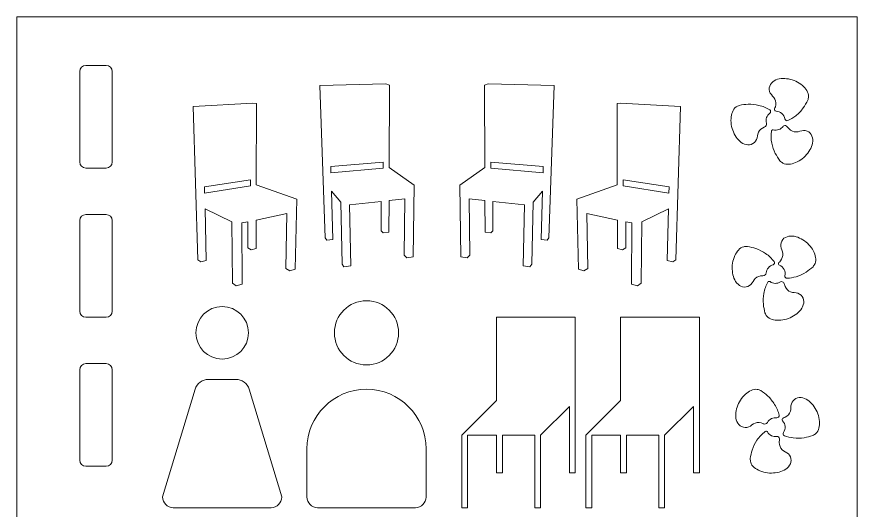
# Model space of a CAD drawing. Header units: metres. Extents: x -2538 to 7610, y -1082 to -498.
# Drawn here: x -2538 to -1976, y -850 to -520 of the extents above; entities that cross this region are included whole.
import ezdxf

# ---------------------------------------------------------------- set-up
doc = ezdxf.new("R2010")
doc.units = ezdxf.units.M
doc.linetypes.add('AUSGEZOGEN', pattern=[0])
doc.layers.add('Allgemein01', color=7, linetype='AUSGEZOGEN', lineweight=13)
doc.layers.add('Standard', color=7, linetype='AUSGEZOGEN', lineweight=25)

# ---------------------------------------------------------------- blocks, each defined once
blk = doc.blocks.new('COMPLEXOBJECT_0')
at = {"layer": 'Allgemein01', "color": 7, "linetype": 'AUSGEZOGEN', "lineweight": 13}
for points in [[(-2163.01, -641.86), (-2161.89, -688.64), (-2158.38, -689.62), (-2155.69, -688.15), (-2156.38, -651.43), (-2135.95, -655.87), (-2135.9, -674.78), (-2132.57, -675.58), (-2130.37, -674.38), (-2130.33, -656.86), (-2126.34, -657.68), (-2126.55, -698.47), (-2122.55, -699.59), (-2120.06, -697.92), (-2119.63, -656.98), (-2101.7, -648.13), (-2102.56, -682.78), (-2098.81, -683.68), (-2096.8, -682.33), (-2093.79, -579.87), (-2133.75, -577.64), (-2136.15, -577.73), (-2136.01, -632.13), (-2163.01, -641.86)], [(-2132.03, -628.73), (-2132.03, -632.78), (-2101.44, -637.73), (-2101.34, -633.47), (-2132.03, -628.73)]]:
    blk.add_lwpolyline(points, close=True, dxfattribs=at)
blk = doc.blocks.new('COMPLEXOBJECT_1')
at = {"layer": 'Allgemein01', "color": 7, "linetype": 'AUSGEZOGEN', "lineweight": 13}
for points in [[(-2350.41, -641.86), (-2351.53, -688.64), (-2355.04, -689.62), (-2357.73, -688.15), (-2357.04, -651.43), (-2377.47, -655.87), (-2377.52, -674.78), (-2380.85, -675.58), (-2383.05, -674.38), (-2383.09, -656.86), (-2387.08, -657.68), (-2386.87, -698.47), (-2390.87, -699.59), (-2393.36, -697.92), (-2393.79, -656.98), (-2411.72, -648.13), (-2410.86, -682.78), (-2414.61, -683.68), (-2416.62, -682.33), (-2419.63, -579.87), (-2379.67, -577.64), (-2377.27, -577.73), (-2377.41, -632.13), (-2350.41, -641.86)], [(-2381.39, -628.73), (-2381.39, -632.78), (-2411.98, -637.73), (-2412.08, -633.47), (-2381.39, -628.73)]]:
    blk.add_lwpolyline(points, close=True, dxfattribs=at)
blk = doc.blocks.new('COMPLEXOBJECT_46')
at = {"layer": 'Standard', "color": 7, "linetype": 'AUSGEZOGEN', "lineweight": 13}
for centre, major_axis, start_param, end_param in [((-2036.48, -797.89), (0.995, 0.25), 0.29016, 1.960733), ((-2030.12, -794.13), (6.18, 1.55), 3.431753, 4.605899), ((-2029.05, -801.82), (1.41, 0.35), 6.063983, 7.747492)]:
    blk.add_ellipse(centre, major_axis=major_axis, ratio=0.99288, start_param=start_param, end_param=end_param, dxfattribs=at)
for points, start_tangent, end_tangent in [([(-2047.09, -815.17), (-2045.77, -809.43), (-2042.58, -802.88), (-2037.09, -797.07)], (0.000187, 0.000982), (0.000806, 0.000592)), ([(-2027.59, -801.78), (-2027.66, -804.38), (-2025.74, -809.2), (-2021.6, -812), (-2019.75, -816.33), (-2021.49, -820.58), (-2030.32, -824.64), (-2040.65, -823.34), (-2046.81, -817.62), (-2047.09, -815.17)], (0.000025, -0.001), (-0.000045, 0.000999))]:
    blk.add_spline(points, degree=3, dxfattribs=dict(at, start_tangent=start_tangent, end_tangent=end_tangent))
blk = doc.blocks.new('COMPLEXOBJECT_47')
at = {"layer": 'Standard', "color": 7, "linetype": 'AUSGEZOGEN', "lineweight": 13}
for centre, major_axis, start_param, end_param in [((-2029.11, -786.52), (1.31, 0.33), 4.336194, 6.247926), ((-2037.47, -789.96), (2.04, 0.51), 4.03076, 5.517605), ((-2030.12, -794.13), (6.18, 1.55), 1.194602, 2.376013)]:
    blk.add_ellipse(centre, major_axis=major_axis, ratio=0.99288, start_param=start_param, end_param=end_param, dxfattribs=at)
for points, start_tangent, end_tangent in [([(-2038.36, -791.86), (-2038.57, -791.76), (-2043.79, -791.44), (-2048.12, -793.97), (-2052.85, -793.8), (-2055.97, -790.44), (-2055.87, -780.78), (-2050.24, -772.05), (-2042.38, -768.94), (-2040.04, -769.72)], (-0.000908, 0.000419), (0.000924, -0.000382)), ([(-2040.04, -769.72), (-2035.38, -773.35), (-2030.79, -778.99), (-2027.78, -786.24)], (0.000813, -0.000583), (0.000209, -0.000978))]:
    blk.add_spline(points, degree=3, dxfattribs=dict(at, start_tangent=start_tangent, end_tangent=end_tangent))
blk = doc.blocks.new('COMPLEXOBJECT_48')
at = {"layer": 'Standard', "color": 7, "linetype": 'AUSGEZOGEN', "lineweight": 13}
for centre, major_axis, start_param, end_param in [((-2024.6, -789.1), (1.07, 0.27), 1.74922, 3.637), ((-2030.12, -794.13), (6.18, 1.55), 5.424284, 6.778593), ((-2023.75, -798.57), (1.38, 0.35), 2.282692, 4.103172)]:
    blk.add_ellipse(centre, major_axis=major_axis, ratio=0.99288, start_param=start_param, end_param=end_param, dxfattribs=at)
for points, start_tangent, end_tangent in [([(-2025.05, -788.1), (-2023.72, -787.46), (-2020.26, -783.56), (-2019.61, -778.61), (-2016.57, -775), (-2011.98, -774.59), (-2004.35, -780.55), (-2000.85, -790.3), (-2003.2, -798.36), (-2005.27, -799.73)], (0.000913, 0.000408), (-0.00087, -0.000493)), ([(-2005.27, -799.73), (-2011.02, -801.19), (-2018.32, -801.36), (-2024.26, -799.9)], (-0.000959, -0.000282), (-0.000936, 0.000352))]:
    blk.add_spline(points, degree=3, dxfattribs=dict(at, start_tangent=start_tangent, end_tangent=end_tangent))
blk = doc.blocks.new('COMPLEXOBJECT_49')
at = {"layer": 'Standard', "color": 7, "linetype": 'AUSGEZOGEN', "lineweight": 13}
for centre, major_axis, start_param, end_param in [((-2034.44, -697.69), (0.811, 0.627), 0.29016, 1.960733), ((-2030.12, -691.7), (5.04, 3.9), 3.431753, 4.605899), ((-2026.06, -698.32), (1.15, 0.89), 6.063983, 7.747492)]:
    blk.add_ellipse(centre, major_axis=major_axis, ratio=0.99288, start_param=start_param, end_param=end_param, dxfattribs=at)
for points, start_tangent, end_tangent in [([(-2037.24, -717.78), (-2038.33, -711.98), (-2038.03, -704.71), (-2035.33, -697.19)], (-0.000222, 0.000975), (0.000501, 0.000865)), ([(-2024.74, -697.7), (-2023.76, -700.1), (-2020.07, -703.75), (-2015.16, -704.66), (-2011.73, -707.89), (-2011.61, -712.47), (-2018.08, -719.74), (-2028.07, -722.68), (-2036, -719.91), (-2037.24, -717.78)], (0.000423, -0.000906), (-0.000441, 0.000897))]:
    blk.add_spline(points, degree=3, dxfattribs=dict(at, start_tangent=start_tangent, end_tangent=end_tangent))
blk = doc.blocks.new('COMPLEXOBJECT_50')
at = {"layer": 'Standard', "color": 7, "linetype": 'AUSGEZOGEN', "lineweight": 13}
for centre, major_axis, start_param, end_param in [((-2030.12, -691.7), (5.04, 3.9), 1.194602, 2.376013), ((-2032.24, -684.32), (1.07, 0.83), 4.336194, 6.247926), ((-2038.52, -690.82), (1.67, 1.29), 4.03076, 5.517605)]:
    blk.add_ellipse(centre, major_axis=major_axis, ratio=0.99288, start_param=start_param, end_param=end_param, dxfattribs=at)
for points, start_tangent, end_tangent in [([(-2038.58, -692.92), (-2038.81, -692.92), (-2043.72, -694.71), (-2046.67, -698.76), (-2051.08, -700.5), (-2055.28, -698.67), (-2059.06, -689.78), (-2057.4, -679.52), (-2051.45, -673.53), (-2048.98, -673.31)], (-0.001, 0.00002), (0.001, 0.000021)), ([(-2048.98, -673.31), (-2043.26, -674.77), (-2036.8, -678.1), (-2031.14, -683.53)], (0.000978, -0.000209), (0.000583, -0.000812))]:
    blk.add_spline(points, degree=3, dxfattribs=dict(at, start_tangent=start_tangent, end_tangent=end_tangent))
blk = doc.blocks.new('COMPLEXOBJECT_51')
at = {"layer": 'Standard', "color": 7, "linetype": 'AUSGEZOGEN', "lineweight": 13}
for centre, major_axis, start_param, end_param in [((-2027.08, -684.88), (0.875, 0.677), 1.74922, 3.637), ((-2030.12, -691.7), (5.04, 3.9), 5.424284, 6.778593), ((-2022.51, -693.22), (1.13, 0.87), 2.282692, 4.103172)]:
    blk.add_ellipse(centre, major_axis=major_axis, ratio=0.99288, start_param=start_param, end_param=end_param, dxfattribs=at)
for points, start_tangent, end_tangent in [([(-2027.89, -684.15), (-2026.92, -683.02), (-2025.32, -678.06), (-2026.7, -673.27), (-2025.37, -668.74), (-2021.32, -666.53), (-2011.94, -668.93), (-2004.84, -676.46), (-2003.76, -684.79), (-2005.1, -686.88)], (0.000673, 0.00074), (-0.0006, -0.0008)), ([(-2005.1, -686.88), (-2009.79, -690.51), (-2016.42, -693.59), (-2022.44, -694.64)], (-0.000766, -0.000643), (-0.000999, -0.000052))]:
    blk.add_spline(points, degree=3, dxfattribs=dict(at, start_tangent=start_tangent, end_tangent=end_tangent))
blk = doc.blocks.new('COMPLEXOBJECT_52')
at = {"layer": 'Standard', "color": 7, "linetype": 'AUSGEZOGEN', "lineweight": 13}
for centre, major_axis, start_param, end_param in [((-2031.95, -596.43), (0.526, 0.881), 0.29016, 1.960733), ((-2030.12, -589.27), (3.27, 5.47), 3.431753, 4.605899), ((-2023.92, -593.94), (0.75, 1.25), 6.063983, 7.747492)]:
    blk.add_ellipse(centre, major_axis=major_axis, ratio=0.99288, start_param=start_param, end_param=end_param, dxfattribs=at)
for points, start_tangent, end_tangent in [([(-2022.92, -592.89), (-2021.13, -594.77), (-2016.36, -596.82), (-2011.45, -595.87), (-2007.08, -597.62), (-2005.3, -601.85), (-2008.67, -610.97), (-2016.89, -617.36), (-2025.29, -617.67), (-2027.22, -616.15)], (0.000725, -0.000689), (-0.000739, 0.000674)), ([(-2027.22, -616.15), (-2030.35, -611.15), (-2032.73, -604.27), (-2032.96, -596.28)], (-0.000563, 0.000827), (0.000151, 0.000989))]:
    blk.add_spline(points, degree=3, dxfattribs=dict(at, start_tangent=start_tangent, end_tangent=end_tangent))
blk = doc.blocks.new('COMPLEXOBJECT_53')
at = {"layer": 'Standard', "color": 7, "linetype": 'AUSGEZOGEN', "lineweight": 13}
for centre, major_axis, start_param, end_param in [((-2030.12, -589.27), (3.27, 5.47), 1.194602, 2.376013), ((-2034.79, -583.17), (0.69, 1.16), 4.336194, 6.247926), ((-2038.26, -591.52), (1.08, 1.81), 4.03076, 5.517605)]:
    blk.add_ellipse(centre, major_axis=major_axis, ratio=0.99288, start_param=start_param, end_param=end_param, dxfattribs=at)
for points, start_tangent, end_tangent in [([(-2054.4, -579.04), (-2048.54, -578.31), (-2041.31, -579.05), (-2034.05, -582.04)], (0.000987, 0.000163), (0.00084, -0.000543)), ([(-2037.55, -593.49), (-2037.77, -593.58), (-2041.68, -597.04), (-2042.95, -601.89), (-2046.41, -605.12), (-2051, -604.95), (-2057.76, -598.06), (-2059.96, -587.9), (-2056.61, -580.15), (-2054.4, -579.04)], (-0.000938, -0.000347), (0.000923, 0.000384))]:
    blk.add_spline(points, degree=3, dxfattribs=dict(at, start_tangent=start_tangent, end_tangent=end_tangent))
blk = doc.blocks.new('COMPLEXOBJECT_54')
at = {"layer": 'Standard', "color": 7, "linetype": 'AUSGEZOGEN', "lineweight": 13}
for centre, major_axis, start_param, end_param in [((-2029.78, -581.81), (0.567, 0.95), 1.74922, 3.637), ((-2030.12, -589.27), (3.27, 5.47), 5.424284, 6.778593), ((-2022.48, -587.9), (0.73, 1.22), 2.282692, 4.103172)]:
    blk.add_ellipse(centre, major_axis=major_axis, ratio=0.99288, start_param=start_param, end_param=end_param, dxfattribs=at)
for points, start_tangent, end_tangent in [([(-2030.8, -581.42), (-2030.31, -580.02), (-2030.63, -574.82), (-2033.67, -570.87), (-2034.08, -566.16), (-2031.13, -562.62), (-2021.52, -561.43), (-2012.15, -565.85), (-2008.11, -573.21), (-2008.6, -575.64)], (0.000356, 0.000935), (-0.000266, -0.000964)), ([(-2008.6, -575.64), (-2011.63, -580.74), (-2016.67, -586.02), (-2021.9, -589.2)], (-0.000478, -0.000878), (-0.00091, -0.000414))]:
    blk.add_spline(points, degree=3, dxfattribs=dict(at, start_tangent=start_tangent, end_tangent=end_tangent))
blk = doc.blocks.new('COMPLEXOBJECT_55')
at = {"layer": 'Standard', "color": 7, "linetype": 'AUSGEZOGEN', "lineweight": 13}
for p, q in [((-2343.59, -808.66), (-2343.58, -840.82)), ((-2263.87, -808.66), (-2263.86, -840.83)), ((-2336.43, -847.97), (-2271.01, -847.98))]:
    blk.add_line(p, q, dxfattribs=at)
for centre, radius, start, end in [((-2303.73, -808.66), 39.86, 0, 180), ((-2336.43, -840.82), 7.16, 180, 269.9734), ((-2271.01, -840.83), 7.16, 270.0266, 0)]:
    blk.add_arc(centre, radius, start, end, dxfattribs=at)
blk = doc.blocks.new('COMPLEXOBJECT_56')
at = {"layer": 'Allgemein01', "color": 7, "linetype": 'AUSGEZOGEN', "lineweight": 13}
for p, q in [((-2216.76, -776.37), (-2216.76, -720.64)), ((-2216.76, -720.64), (-2164.11, -720.64)), ((-2164.11, -720.64), (-2164.11, -776.37)), ((-2240, -799.61), (-2216.76, -776.37)), ((-2187.34, -799.61), (-2168.01, -780.28)), ((-2236.1, -799.61), (-2216.76, -799.61)), ((-2212.86, -799.61), (-2191.25, -799.61))]:
    blk.add_line(p, q, dxfattribs=at)
for points in [[(-2164.11, -776.37), (-2164.11, -824.75), (-2168.01, -824.75), (-2168.01, -780.28)], [(-2236.1, -799.61), (-2236.1, -847.99), (-2240, -847.99), (-2240, -799.61)], [(-2212.86, -799.61), (-2212.86, -824.75), (-2216.76, -824.75), (-2216.76, -799.61)], [(-2187.34, -799.61), (-2187.34, -847.99), (-2191.25, -847.99), (-2191.25, -799.61)]]:
    blk.add_lwpolyline(points, dxfattribs=at)
blk = doc.blocks.new('COMPLEXOBJECT_57')
at = {"layer": 'Allgemein01', "color": 7, "linetype": 'AUSGEZOGEN', "lineweight": 13}
for p, q in [((-2133.76, -776.37), (-2133.76, -720.64)), ((-2133.76, -720.64), (-2081.11, -720.64)), ((-2081.11, -720.64), (-2081.11, -776.37)), ((-2157, -799.61), (-2133.76, -776.37)), ((-2104.34, -799.61), (-2085.01, -780.28)), ((-2153.1, -799.61), (-2133.76, -799.61)), ((-2129.86, -799.61), (-2108.25, -799.61))]:
    blk.add_line(p, q, dxfattribs=at)
for points in [[(-2081.11, -776.37), (-2081.11, -824.75), (-2085.01, -824.75), (-2085.01, -780.28)], [(-2153.1, -799.61), (-2153.1, -847.99), (-2157, -847.99), (-2157, -799.61)], [(-2129.86, -799.61), (-2129.86, -824.75), (-2133.76, -824.75), (-2133.76, -799.61)], [(-2104.34, -799.61), (-2104.34, -847.99), (-2108.25, -847.99), (-2108.25, -799.61)]]:
    blk.add_lwpolyline(points, dxfattribs=at)
blk = doc.blocks.new('COMPLEXOBJECT_58')
at = {"layer": 'Allgemein01', "color": 7, "linetype": 'AUSGEZOGEN', "lineweight": 13}
for p, q in [((-2192.35, -643.68), (-2186.01, -636.44)), ((-2186.01, -636.44), (-2186.9, -668.66)), ((-2192.35, -643.68), (-2193.15, -685.12)), ((-2186.9, -668.66), (-2182.8, -669.19))]:
    blk.add_line(p, q, dxfattribs=at)
for points in [[(-2182.8, -669.19), (-2181.83, -667.7), (-2178.27, -565.68), (-2222.45, -564.68), (-2224.72, -565.45), (-2224.56, -620.67), (-2241.36, -632.3), (-2240.57, -680.31)], [(-2240.57, -680.31), (-2236.34, -680.92), (-2234.68, -679.18), (-2235.11, -641.58), (-2224.49, -642.72), (-2224.43, -663.88), (-2220.6, -664.37), (-2219.28, -662.98), (-2219.25, -643.29), (-2198.05, -645.56), (-2198.95, -686.34), (-2194.38, -687.01), (-2193.15, -685.12)]]:
    blk.add_lwpolyline(points, dxfattribs=at)
blk.add_lwpolyline([(-2220.59, -616.92), (-2220.59, -621.01), (-2185.54, -624.05), (-2185.54, -619.82), (-2220.59, -616.92)], close=True, dxfattribs=at)
blk = doc.blocks.new('COMPLEXOBJECT_59')
at = {"layer": 'Allgemein01', "color": 7, "linetype": 'AUSGEZOGEN', "lineweight": 13}
for p, q in [((-2320.8, -643.68), (-2327.14, -636.44)), ((-2327.14, -636.44), (-2326.24, -668.66)), ((-2320.8, -643.68), (-2319.99, -685.12)), ((-2326.24, -668.66), (-2330.35, -669.19))]:
    blk.add_line(p, q, dxfattribs=at)
for points in [[(-2330.35, -669.19), (-2331.32, -667.7), (-2334.88, -565.68), (-2290.7, -564.68), (-2288.42, -565.45), (-2288.59, -620.67), (-2271.79, -632.3), (-2272.58, -680.31)], [(-2272.58, -680.31), (-2276.81, -680.92), (-2278.47, -679.18), (-2278.04, -641.58), (-2288.65, -642.72), (-2288.72, -663.88), (-2292.55, -664.37), (-2293.87, -662.98), (-2293.89, -643.29), (-2315.1, -645.56), (-2314.19, -686.34), (-2318.77, -687.01), (-2319.99, -685.12)]]:
    blk.add_lwpolyline(points, dxfattribs=at)
blk.add_lwpolyline([(-2292.55, -616.92), (-2292.55, -621.01), (-2327.6, -624.05), (-2327.6, -619.82), (-2292.55, -616.92)], close=True, dxfattribs=at)

msp = doc.modelspace()

# ---------------------------------------------------------------- linework, layer by layer
at = {"layer": 'Allgemein01', "color": 7, "linetype": 'AUSGEZOGEN', "lineweight": 13}
for p, q in [((-2491.34, -552.37), (-2477.81, -552.37)), ((-2495.44, -616.9), (-2495.44, -556.48)), ((-2473.71, -616.9), (-2473.71, -556.48)), ((-2491.34, -621.01), (-2477.81, -621.01)), ((-2495.44, -716.54), (-2495.44, -656.12)), ((-2491.34, -652.01), (-2477.81, -652.01)), ((-2473.71, -716.54), (-2473.71, -656.12)), ((-2491.34, -720.65), (-2477.81, -720.65)), ((-2491.34, -751.65), (-2477.81, -751.65)), ((-2495.44, -816.18), (-2495.44, -755.76)), ((-2473.71, -816.18), (-2473.71, -755.76)), ((-2400.23, -762.2), (-2409.37, -762.2)), ((-2391.09, -762.2), (-2400.23, -762.2)), ((-2418.29, -768.82), (-2440.11, -840.82)), ((-2382.16, -768.82), (-2360.35, -840.82)), ((-2491.34, -820.29), (-2477.81, -820.29))]:
    msp.add_line(p, q, dxfattribs=at)
for centre, radius, start, end in [((-2491.34, -556.48), 4.1, 90, 180), ((-2477.81, -556.48), 4.1, 0, 90), ((-2491.34, -616.9), 4.1, 180, 270), ((-2477.81, -616.9), 4.1, 270, 0), ((-2491.34, -656.12), 4.1, 90, 180), ((-2477.81, -656.12), 4.1, 0, 90), ((-2491.34, -716.54), 4.1, 180, 270), ((-2477.81, -716.54), 4.1, 270, 0), ((-2491.34, -755.76), 4.1, 90, 180), ((-2477.81, -755.76), 4.1, 0, 90), ((-2409.37, -771.53), 9.33, 90, 163.1438), ((-2391.09, -771.53), 9.33, 16.8562, 90), ((-2491.34, -816.18), 4.1, 180, 270), ((-2477.81, -816.18), 4.1, 270, 0)]:
    msp.add_arc(centre, radius, start, end, dxfattribs=at)
at = {"layer": 'Standard', "color": 7, "linetype": 'AUSGEZOGEN', "lineweight": 13}
msp.add_line((-2432.95, -847.98), (-2367.53, -847.99), dxfattribs=at)
msp.add_lwpolyline([(-2537.57, -1081.87), (-1975.57, -1081.87), (-1975.57, -519.87), (-2537.57, -519.87), (-2537.57, -1081.87)], close=True, dxfattribs=at)
for centre, radius in [((-2400.23, -731.09), 17.54), ((-2303.7, -731.09), 21.48)]:
    msp.add_circle(centre, radius, dxfattribs=at)
for centre, start, end in [((-2432.95, -840.82), 180, 269.9734), ((-2367.54, -840.83), 270.0266, 0)]:
    msp.add_arc(centre, 7.16, start, end, dxfattribs=at)

# ---------------------------------------------------------------- block references
at = {"layer": 'Allgemein01', "color": 7, "linetype": 'AUSGEZOGEN', "lineweight": 13}
for name in ['COMPLEXOBJECT_59', 'COMPLEXOBJECT_58', 'COMPLEXOBJECT_1', 'COMPLEXOBJECT_0', 'COMPLEXOBJECT_56', 'COMPLEXOBJECT_57']:
    msp.add_blockref(name, (0, 0), dxfattribs=at)
at = {"layer": 'Standard', "color": 7, "linetype": 'AUSGEZOGEN', "lineweight": 13}
for name in ['COMPLEXOBJECT_54', 'COMPLEXOBJECT_53', 'COMPLEXOBJECT_52', 'COMPLEXOBJECT_51', 'COMPLEXOBJECT_50', 'COMPLEXOBJECT_49', 'COMPLEXOBJECT_55', 'COMPLEXOBJECT_47', 'COMPLEXOBJECT_48', 'COMPLEXOBJECT_46']:
    msp.add_blockref(name, (0, 0), dxfattribs=at)

doc.saveas('drawing.dxf')
